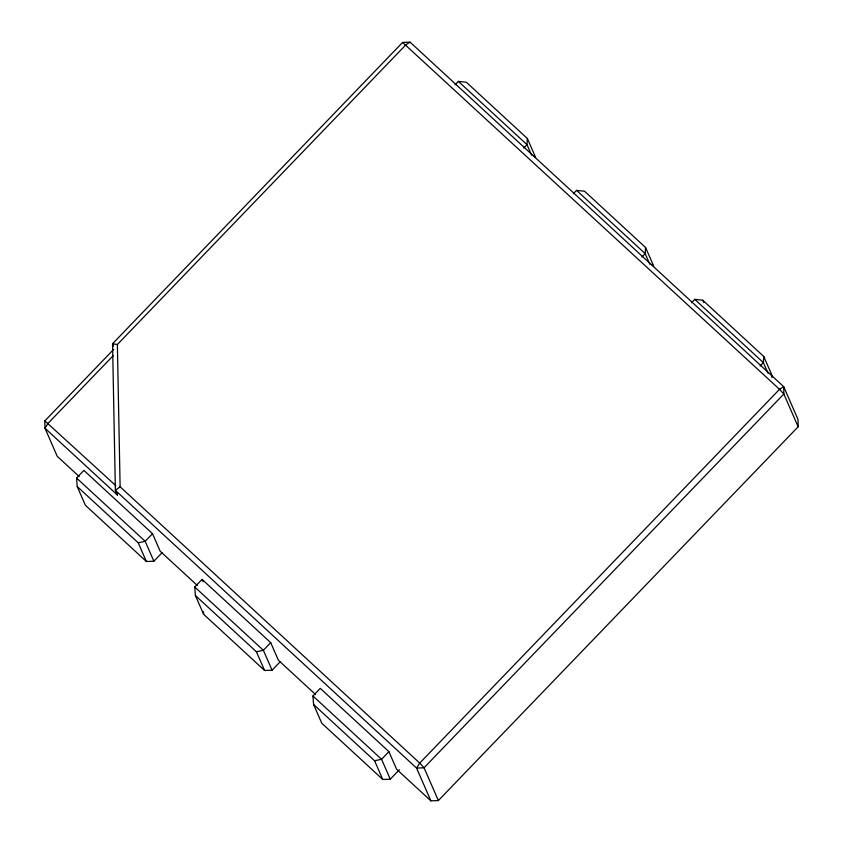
<?xml version="1.0" encoding="UTF-8"?>
<svg xmlns="http://www.w3.org/2000/svg" width="843" height="843" viewBox="0 0 843 843"><rect width="100%" height="100%" fill="white"/><g stroke="black" fill="none" stroke-linecap="round" stroke-linejoin="round"><path stroke-width="1.26" d="M455.104 84.774L458.371 81.381L466.369 82.256L527.37 138.505L527.001 144.659L531.596 155.196M573.293 193.753L576.559 190.36L584.557 191.235L645.559 247.484L645.19 253.648L649.795 264.175M691.492 302.732L694.748 299.349L702.746 300.224L763.747 356.473L763.379 362.627L767.984 373.164M399.361 769.722L390.256 779.174L382.775 779.48L321.773 723.231L313.585 704.495L312.932 696.002L320.277 688.373L388.908 751.65L396.579 769.206L430.889 800.85L438.371 800.555L798.163 426.779L798.015 419.456L783.695 386.674L410.067 42.15L402.585 42.445L112.551 343.754L115.375 490.341L117.419 495.02L44.985 428.223L44.837 420.899L113.689 349.371M438.371 800.555L424.05 767.773L419.73 763.094L120.117 486.811L117.367 344.513L405.883 44.795L410.067 42.15M113.32 355.535L48.135 423.239L44.985 428.223L57.25 456.326L79.179 476.537M162.067 552.702L153.879 561.217L146.387 561.512L85.385 505.263L77.208 486.527L76.555 478.034L83.9 470.405L152.52 533.682L160.191 551.238L197.367 585.516M152.52 533.682L145.186 541.311L138.21 542.776L77.208 486.527M523.735 148.052L527.001 144.659L458.371 81.381M280.255 661.692L272.068 670.196L264.586 670.491L203.584 614.241L195.397 595.516L194.744 587.013L202.088 579.383L270.719 642.672L278.39 660.227L315.556 694.506M270.719 642.672L263.374 650.301L256.398 651.765L195.397 595.516M641.923 257.031L645.19 253.648L576.559 190.36M388.908 751.65L381.563 759.28L374.587 760.744L313.585 704.495M760.112 366.02L763.379 362.627L694.748 299.349M120.117 486.811L115.375 490.341L416.568 768.078L430.889 800.85M117.367 344.513L112.551 343.754L113.573 346.094M402.585 42.445L779.522 389.318L783.842 394.008L798.163 426.779M44.837 420.899L115.797 485.631M533.608 155.449L535.547 157.23L527.37 138.505M651.808 264.428L653.736 266.219L645.559 247.484M76.555 478.034L145.186 541.311L153.879 561.217M194.744 587.013L263.374 650.301L272.068 670.196M312.932 696.002L381.563 759.28L390.256 779.174M763.747 356.473L771.935 375.198L771.977 377.643M702.746 300.224L703.768 302.563M374.587 760.744L382.775 779.48M256.398 651.765L264.586 670.491M202.088 579.383L203.11 581.733M138.21 542.776L146.387 561.512M117.23 492.597L117.419 495.02M203.532 611.797L203.584 614.241M419.73 763.094L416.568 768.078L424.05 767.773L783.842 394.008L783.695 386.674L779.522 389.318L419.73 763.094"/></g></svg>
